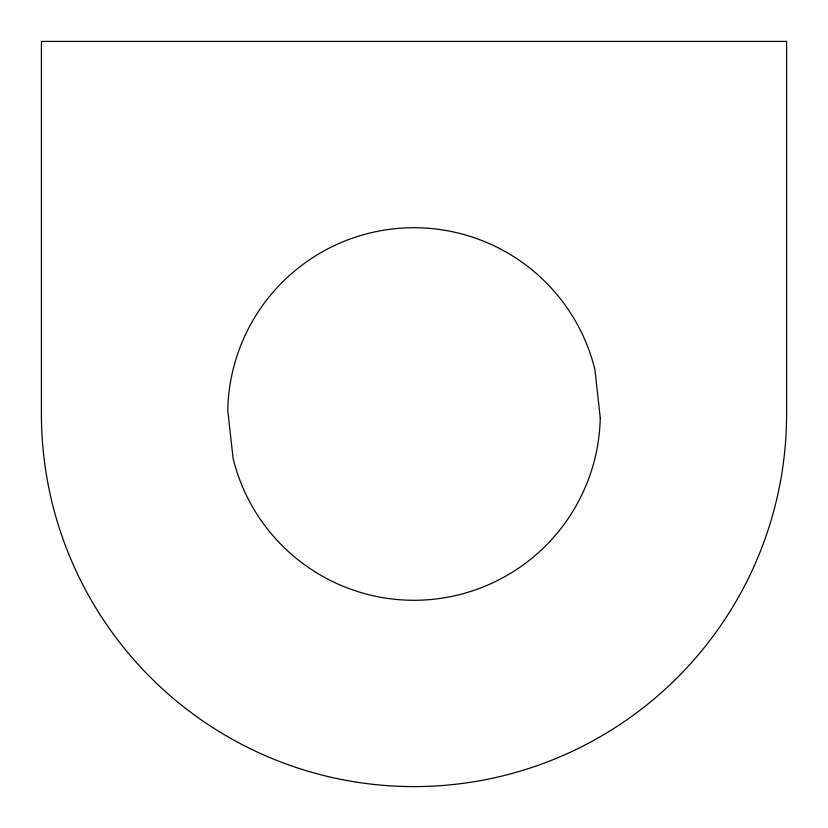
<?xml version="1.0" encoding="UTF-8"?>
<svg xmlns="http://www.w3.org/2000/svg" width="828" height="828" viewBox="0 0 828 828"><rect width="100%" height="100%" fill="white"/><g stroke="black" fill="none" stroke-linecap="round" stroke-linejoin="round"><path stroke-width="1.24" d="M786.6 41.4L41.4 41.4L41.4 414A372.6 372.6 0 0 0 414 786.6A372.6 372.6 0 0 0 786.6 414L786.6 41.4M600.259 417.809L594.897 369.474A186.3 186.3 0 0 0 227.741 410.191L233.103 458.526A186.3 186.3 0 0 0 600.259 417.809"/></g></svg>
